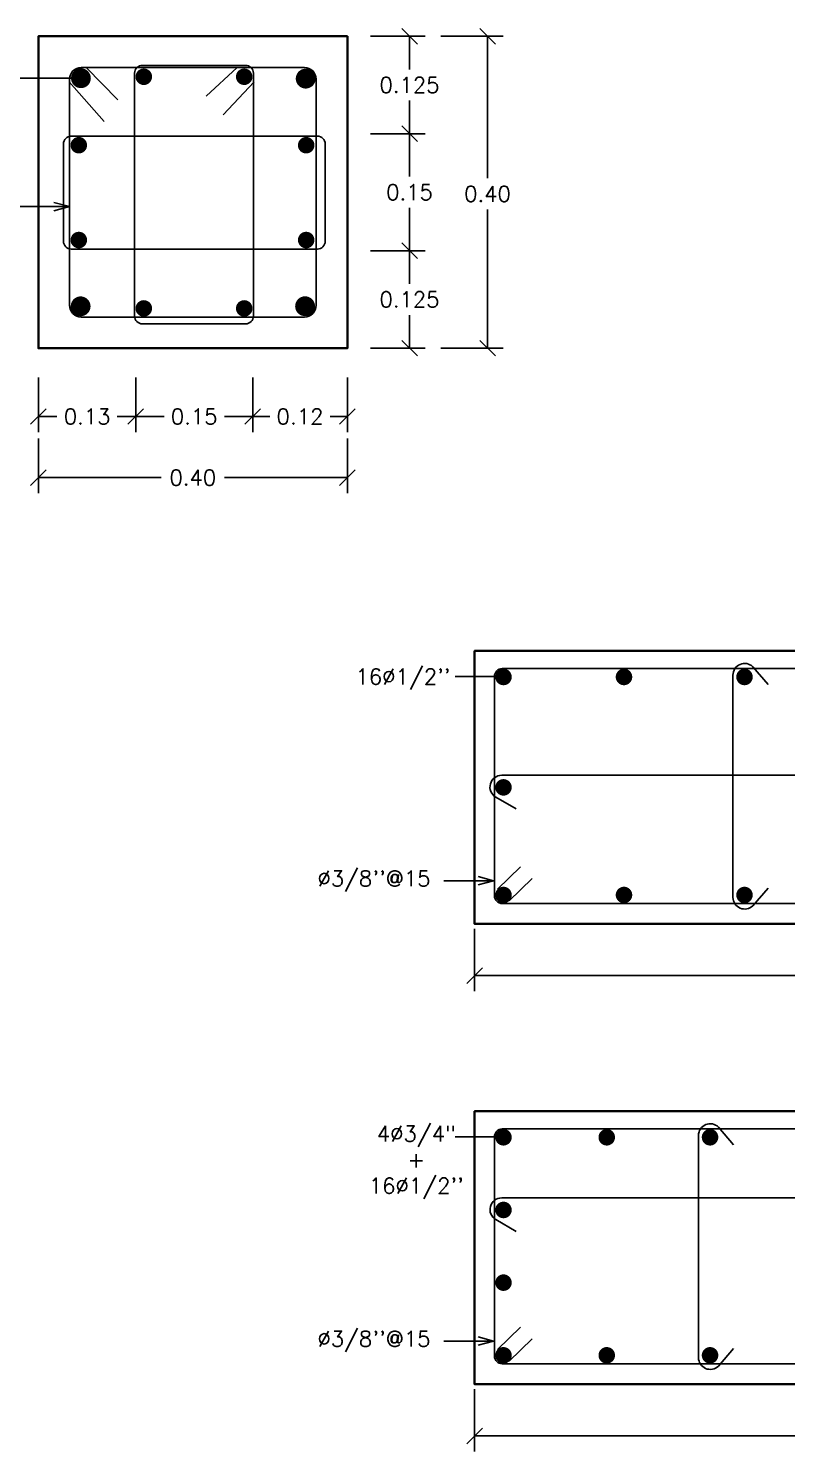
# Model space of a CAD drawing. Header units: metres. Extents: x -25 to 234, y -25 to 53.
# Drawn here: x 30.048 to 31.021, y -17.438 to -15.613 of the extents above; entities that cross this region are included whole.
import ezdxf

# ---------------------------------------------------------------- set-up
doc = ezdxf.new("R2010")
doc.units = ezdxf.units.M
doc.header["$LTSCALE"] = 0.1
doc.header["$MEASUREMENT"] = 0
doc.header["$PDMODE"] = 66
doc.linetypes.add('CONTINUA', pattern=[0])
for name, color, linetype in [('ACERO', 5, 'Continuous'), ('DIMTEXTO', 4, 'Continuous'), ('MUROS', 7, 'Continuous')]:
    doc.layers.add(name, color=color, linetype=linetype)
doc.layers.add('COLUMNAS', color=7, linetype='Continuous', lineweight=40)
doc.styles.add('SMPLEX', font='simplex.shx')
doc.dimstyles.new('D-10', dxfattribs={"dimscale": 0.1, "dimtxt": 0.2, "dimasz": 0.2, "dimexe": 0.2, "dimexo": 0.2, "dimgap": 0.1, "dimtad": 0, "dimtih": 1, "dimtoh": 1, "dimzin": 0, "dimdsep": 46, "dimtxsty": 'SMPLEX', "dimblk1": 'OBLIQUE', "dimblk2": 'OBLIQUE', "dimsah": 1, "dimcen": 0.2, "dimclrd": 4, "dimclre": 4, "dimclrt": 4, "dimadec": 0, "dimazin": 0, "dimtfac": 1, "dimtmove": 0, "dimatfit": 3, "dimldrblk": 'OPEN30', "dimfxl": 0.5, "dimfxlon": 1, "dimtolj": 1, "dimtzin": 0, "dimarcsym": 0})
doc.dimstyles.new('DIM-10', dxfattribs={"dimscale": 0.1, "dimtxt": 0.2, "dimasz": 0.2, "dimexe": 0.2, "dimexo": 0.2, "dimgap": 0.1, "dimtad": 0, "dimtih": 1, "dimtoh": 1, "dimzin": 0, "dimdsep": 46, "dimtxsty": 'SMPLEX', "dimblk": 'OBLIQUE', "dimcen": 0.2, "dimclrd": 4, "dimclre": 4, "dimclrt": 4, "dimadec": 0, "dimazin": 0, "dimtfac": 1, "dimtmove": 0, "dimatfit": 3, "dimldrblk": 'OPEN30', "dimfxl": 0.6, "dimfxlon": 1, "dimtolj": 1, "dimtzin": 0, "dimarcsym": 0})

# ---------------------------------------------------------------- blocks, each defined once
blk = doc.blocks.new('_Oblique')
at = {"color": 0, "linetype": 'ByBlock', "lineweight": -2}
blk.add_line((-0.5, -0.5), (0.5, 0.5), dxfattribs=at)
blk = doc.blocks.new('*D150')
at = {"layer": 'Defpoints', "color": 0, "transparency": 16777216}
for p in [(30.5422, -15.6235), (30.6372, -15.6235), (30.5422, -16.0235)]:
    blk.add_point(p, dxfattribs=at)
at = {"layer": 'MUROS', "color": 4, "lineweight": -2, "transparency": 16777216}
for p, q in [((30.5772, -15.6235), (30.6572, -15.6235)), ((30.6372, -15.6235), (30.6372, -15.8056)), ((30.6372, -16.0235), (30.6372, -15.8456)), ((30.5772, -16.0235), (30.6572, -16.0235))]:
    blk.add_line(p, q, dxfattribs=at)
at = {"layer": 'MUROS', "color": 4, "lineweight": -2, "transparency": 16777216, "xscale": 0.02, "yscale": 0.02, "zscale": 0.02}
for p, rotation in [((30.6372, -15.6235), 90), ((30.6372, -16.0235), 270)]:
    blk.add_blockref('_Oblique', p, dxfattribs=dict(at, rotation=rotation))
at = {"layer": 'MUROS', "color": 4, "lineweight": -3, "transparency": 16777216, "insert": (30.6372, -15.8256), "char_height": 0.02, "attachment_point": 5, "style": 'SMPLEX'}
blk.add_mtext('\\A1;0.40', dxfattribs=at)
blk = doc.blocks.new('_Open30')
at = {"layer": 'DIMTEXTO', "color": 0, "lineweight": -2}
for p, q in [((-1, 0.268), (0, 0)), ((0, 0), (-1, -0.268)), ((0, 0), (-1, 0))]:
    blk.add_line(p, q, dxfattribs=at)
blk = doc.blocks.new('*D151')
at = {"layer": 'Defpoints', "color": 0, "linetype": 'CONTINUA', "transparency": 16777216}
for p in [(30.0609, -16.066), (30.4573, -16.066), (30.4573, -16.1895)]:
    blk.add_point(p, dxfattribs=at)
at = {"layer": 'DIMTEXTO', "color": 4, "linetype": 'CONTINUA', "lineweight": -2, "transparency": 16777216}
for p, q in [((30.0609, -16.1395), (30.0609, -16.2095)), ((30.4573, -16.1395), (30.4573, -16.2095)), ((30.0609, -16.1895), (30.2186, -16.1895)), ((30.4573, -16.1895), (30.2996, -16.1895))]:
    blk.add_line(p, q, dxfattribs=at)
at = {"layer": 'DIMTEXTO', "color": 4, "linetype": 'CONTINUA', "lineweight": -2, "transparency": 16777216, "xscale": 0.02, "yscale": 0.02, "zscale": 0.02, "rotation": 180}
blk.add_blockref('_Oblique', (30.0609, -16.1895), dxfattribs=at)
at = {"layer": 'DIMTEXTO', "color": 4, "linetype": 'CONTINUA', "lineweight": -2, "transparency": 16777216, "xscale": 0.02, "yscale": 0.02, "zscale": 0.02}
blk.add_blockref('_Oblique', (30.4573, -16.1895), dxfattribs=at)
at = {"layer": 'DIMTEXTO', "color": 4, "linetype": 'CONTINUA', "transparency": 16777216, "insert": (30.2591, -16.1895), "char_height": 0.02, "attachment_point": 5, "style": 'SMPLEX'}
blk.add_mtext('\\A1;0.40', dxfattribs=at)
blk = doc.blocks.new('*D156')
at = {"layer": 'Defpoints', "color": 0, "linetype": 'CONTINUA', "transparency": 16777216}
for p in [(30.0609, -16.0235), (30.1859, -16.0235), (30.1859, -16.1111)]:
    blk.add_point(p, dxfattribs=at)
at = {"layer": 'DIMTEXTO', "color": 4, "linetype": 'CONTINUA', "lineweight": -2, "transparency": 16777216}
for p, q in [((30.0609, -16.0611), (30.0609, -16.1311)), ((30.1859, -16.0611), (30.1859, -16.1311)), ((30.0609, -16.1111), (30.0848, -16.1111)), ((30.1859, -16.1111), (30.162, -16.1111))]:
    blk.add_line(p, q, dxfattribs=at)
at = {"layer": 'DIMTEXTO', "color": 4, "linetype": 'CONTINUA', "lineweight": -2, "transparency": 16777216, "xscale": 0.02, "yscale": 0.02, "zscale": 0.02, "rotation": 180}
blk.add_blockref('_Oblique', (30.0609, -16.1111), dxfattribs=at)
at = {"layer": 'DIMTEXTO', "color": 4, "linetype": 'CONTINUA', "lineweight": -2, "transparency": 16777216, "xscale": 0.02, "yscale": 0.02, "zscale": 0.02}
blk.add_blockref('_Oblique', (30.1859, -16.1111), dxfattribs=at)
at = {"layer": 'DIMTEXTO', "color": 4, "linetype": 'CONTINUA', "transparency": 16777216, "insert": (30.1234, -16.1111), "char_height": 0.02, "attachment_point": 5, "style": 'SMPLEX'}
blk.add_mtext('\\A1;0.13', dxfattribs=at)
blk = doc.blocks.new('*D152')
at = {"layer": 'Defpoints', "color": 0, "linetype": 'CONTINUA', "transparency": 16777216}
for p in [(30.1859, -16.0235), (30.3359, -16.0235), (30.3359, -16.1111)]:
    blk.add_point(p, dxfattribs=at)
at = {"layer": 'DIMTEXTO', "color": 4, "linetype": 'CONTINUA', "lineweight": -2, "transparency": 16777216}
for p, q in [((30.1859, -16.0611), (30.1859, -16.1311)), ((30.3359, -16.0611), (30.3359, -16.1311)), ((30.1859, -16.1111), (30.2223, -16.1111)), ((30.3359, -16.1111), (30.2995, -16.1111))]:
    blk.add_line(p, q, dxfattribs=at)
at = {"layer": 'DIMTEXTO', "color": 4, "linetype": 'CONTINUA', "lineweight": -2, "transparency": 16777216, "xscale": 0.02, "yscale": 0.02, "zscale": 0.02, "rotation": 180}
blk.add_blockref('_Oblique', (30.1859, -16.1111), dxfattribs=at)
at = {"layer": 'DIMTEXTO', "color": 4, "linetype": 'CONTINUA', "lineweight": -2, "transparency": 16777216, "xscale": 0.02, "yscale": 0.02, "zscale": 0.02}
blk.add_blockref('_Oblique', (30.3359, -16.1111), dxfattribs=at)
at = {"layer": 'DIMTEXTO', "color": 4, "linetype": 'CONTINUA', "transparency": 16777216, "insert": (30.2609, -16.1111), "char_height": 0.02, "attachment_point": 5, "style": 'SMPLEX'}
blk.add_mtext('\\A1;0.15', dxfattribs=at)
blk = doc.blocks.new('*D153')
at = {"layer": 'Defpoints', "color": 0, "linetype": 'CONTINUA', "transparency": 16777216}
for p in [(30.3359, -16.0235), (30.4573, -16.0235), (30.4573, -16.1111)]:
    blk.add_point(p, dxfattribs=at)
at = {"layer": 'DIMTEXTO', "color": 4, "linetype": 'CONTINUA', "lineweight": -2, "transparency": 16777216}
for p, q in [((30.3359, -16.0611), (30.3359, -16.1311)), ((30.4573, -16.0611), (30.4573, -16.1311)), ((30.3359, -16.1111), (30.358, -16.1111)), ((30.4573, -16.1111), (30.4352, -16.1111))]:
    blk.add_line(p, q, dxfattribs=at)
at = {"layer": 'DIMTEXTO', "color": 4, "linetype": 'CONTINUA', "lineweight": -2, "transparency": 16777216, "xscale": 0.02, "yscale": 0.02, "zscale": 0.02, "rotation": 180}
blk.add_blockref('_Oblique', (30.3359, -16.1111), dxfattribs=at)
at = {"layer": 'DIMTEXTO', "color": 4, "linetype": 'CONTINUA', "lineweight": -2, "transparency": 16777216, "xscale": 0.02, "yscale": 0.02, "zscale": 0.02}
blk.add_blockref('_Oblique', (30.4573, -16.1111), dxfattribs=at)
at = {"layer": 'DIMTEXTO', "color": 4, "linetype": 'CONTINUA', "transparency": 16777216, "insert": (30.3966, -16.1111), "char_height": 0.02, "attachment_point": 5, "style": 'SMPLEX'}
blk.add_mtext('\\A1;0.12', dxfattribs=at)
blk = doc.blocks.new('*D157')
at = {"layer": 'Defpoints', "color": 0, "linetype": 'CONTINUA', "transparency": 16777216}
for p in [(30.4573, -15.6235), (30.4573, -15.7485), (30.5371, -15.7485)]:
    blk.add_point(p, dxfattribs=at)
at = {"layer": 'DIMTEXTO', "color": 4, "linetype": 'CONTINUA', "lineweight": -2, "transparency": 16777216}
for p, q in [((30.4871, -15.6235), (30.5571, -15.6235)), ((30.5371, -15.6235), (30.5371, -15.666)), ((30.5371, -15.7485), (30.5371, -15.706)), ((30.4871, -15.7485), (30.5571, -15.7485))]:
    blk.add_line(p, q, dxfattribs=at)
at = {"layer": 'DIMTEXTO', "color": 4, "linetype": 'CONTINUA', "lineweight": -2, "transparency": 16777216, "xscale": 0.02, "yscale": 0.02, "zscale": 0.02}
for p, rotation in [((30.5371, -15.6235), 90), ((30.5371, -15.7485), 270)]:
    blk.add_blockref('_Oblique', p, dxfattribs=dict(at, rotation=rotation))
at = {"layer": 'DIMTEXTO', "color": 4, "linetype": 'CONTINUA', "transparency": 16777216, "insert": (30.5371, -15.686), "char_height": 0.02, "attachment_point": 5, "style": 'SMPLEX'}
blk.add_mtext('\\A1;0.125', dxfattribs=at)
blk = doc.blocks.new('*D154')
at = {"layer": 'Defpoints', "color": 0, "linetype": 'CONTINUA', "transparency": 16777216}
for p in [(30.4573, -15.7485), (30.4573, -15.8985), (30.5371, -15.8985)]:
    blk.add_point(p, dxfattribs=at)
at = {"layer": 'DIMTEXTO', "color": 4, "linetype": 'CONTINUA', "lineweight": -2, "transparency": 16777216}
for p, q in [((30.4871, -15.7485), (30.5571, -15.7485)), ((30.5371, -15.7485), (30.5371, -15.8035)), ((30.5371, -15.8985), (30.5371, -15.8435)), ((30.4871, -15.8985), (30.5571, -15.8985))]:
    blk.add_line(p, q, dxfattribs=at)
at = {"layer": 'DIMTEXTO', "color": 4, "linetype": 'CONTINUA', "lineweight": -2, "transparency": 16777216, "xscale": 0.02, "yscale": 0.02, "zscale": 0.02}
for p, rotation in [((30.5371, -15.7485), 90), ((30.5371, -15.8985), 270)]:
    blk.add_blockref('_Oblique', p, dxfattribs=dict(at, rotation=rotation))
at = {"layer": 'DIMTEXTO', "color": 4, "linetype": 'CONTINUA', "transparency": 16777216, "insert": (30.5371, -15.8235), "char_height": 0.02, "attachment_point": 5, "style": 'SMPLEX'}
blk.add_mtext('\\A1;0.15', dxfattribs=at)
blk = doc.blocks.new('*D155')
at = {"layer": 'Defpoints', "color": 0, "linetype": 'CONTINUA', "transparency": 16777216}
for p in [(30.4573, -15.8985), (30.4573, -16.0235), (30.5371, -16.0235)]:
    blk.add_point(p, dxfattribs=at)
at = {"layer": 'DIMTEXTO', "color": 4, "linetype": 'CONTINUA', "lineweight": -2, "transparency": 16777216}
for p, q in [((30.4871, -15.8985), (30.5571, -15.8985)), ((30.5371, -15.8985), (30.5371, -15.941)), ((30.5371, -16.0235), (30.5371, -15.981)), ((30.4871, -16.0235), (30.5571, -16.0235))]:
    blk.add_line(p, q, dxfattribs=at)
at = {"layer": 'DIMTEXTO', "color": 4, "linetype": 'CONTINUA', "lineweight": -2, "transparency": 16777216, "xscale": 0.02, "yscale": 0.02, "zscale": 0.02}
for p, rotation in [((30.5371, -15.8985), 90), ((30.5371, -16.0235), 270)]:
    blk.add_blockref('_Oblique', p, dxfattribs=dict(at, rotation=rotation))
at = {"layer": 'DIMTEXTO', "color": 4, "linetype": 'CONTINUA', "transparency": 16777216, "insert": (30.5371, -15.961), "char_height": 0.02, "attachment_point": 5, "style": 'SMPLEX'}
blk.add_mtext('\\A1;0.125', dxfattribs=at)
blk = doc.blocks.new('*D213')
at = {"layer": 'Defpoints', "color": 0, "transparency": 16777216}
for p in [(30.6206, -16.4117), (31.6206, -16.4117), (30.6206, -16.8281)]:
    blk.add_point(p, dxfattribs=at)
at = {"layer": 'MUROS', "color": 4, "lineweight": -2, "transparency": 16777216}
for p, q in [((30.6206, -16.7681), (30.6206, -16.8481)), ((31.6206, -16.7681), (31.6206, -16.8481)), ((30.6206, -16.8281), (31.082, -16.8281)), ((31.6206, -16.8281), (31.1592, -16.8281))]:
    blk.add_line(p, q, dxfattribs=at)
at = {"layer": 'MUROS', "color": 4, "lineweight": -2, "transparency": 16777216, "xscale": 0.02, "yscale": 0.02, "zscale": 0.02, "rotation": 180}
blk.add_blockref('_Oblique', (30.6206, -16.8281), dxfattribs=at)
at = {"layer": 'MUROS', "color": 4, "lineweight": -2, "transparency": 16777216, "xscale": 0.02, "yscale": 0.02, "zscale": 0.02}
blk.add_blockref('_Oblique', (31.6206, -16.8281), dxfattribs=at)
at = {"layer": 'MUROS', "color": 4, "lineweight": -3, "transparency": 16777216, "insert": (31.1206, -16.8281), "char_height": 0.02, "attachment_point": 5, "style": 'SMPLEX'}
blk.add_mtext('\\A1;1.00', dxfattribs=at)
blk = doc.blocks.new('*D250')
at = {"layer": 'Defpoints', "color": 0, "transparency": 16777216}
for p in [(30.6206, -17.002), (31.6206, -17.002), (30.6206, -17.4184)]:
    blk.add_point(p, dxfattribs=at)
at = {"layer": 'MUROS', "color": 4, "lineweight": -2, "transparency": 16777216}
for p, q in [((30.6206, -17.3584), (30.6206, -17.4384)), ((31.6206, -17.3584), (31.6206, -17.4384)), ((30.6206, -17.4184), (31.082, -17.4184)), ((31.6206, -17.4184), (31.1592, -17.4184))]:
    blk.add_line(p, q, dxfattribs=at)
at = {"layer": 'MUROS', "color": 4, "lineweight": -2, "transparency": 16777216, "xscale": 0.02, "yscale": 0.02, "zscale": 0.02, "rotation": 180}
blk.add_blockref('_Oblique', (30.6206, -17.4184), dxfattribs=at)
at = {"layer": 'MUROS', "color": 4, "lineweight": -2, "transparency": 16777216, "xscale": 0.02, "yscale": 0.02, "zscale": 0.02}
blk.add_blockref('_Oblique', (31.6206, -17.4184), dxfattribs=at)
at = {"layer": 'MUROS', "color": 4, "lineweight": -3, "transparency": 16777216, "insert": (31.1206, -17.4184), "char_height": 0.02, "attachment_point": 5, "style": 'SMPLEX'}
blk.add_mtext('\\A1;1.00', dxfattribs=at)

msp = doc.modelspace()

# ---------------------------------------------------------------- linework, layer by layer
at = {"layer": 'ACERO'}
for p, q in [((30.1222, -15.6634), (30.1628, -15.7051)), ((30.3161, -15.6634), (30.2764, -15.7002)), ((30.1006, -15.6818), (30.1455, -15.7326)), ((30.3377, -15.6818), (30.298, -15.7241)), ((30.65, -16.7174), (30.6796, -16.6886)), ((30.6649, -16.7322), (30.6945, -16.7035)), ((30.65, -17.3076), (30.6796, -17.2789)), ((30.6649, -17.3225), (30.6945, -17.2938))]:
    msp.add_line(p, q, dxfattribs=at)
for points in [[(30.4173, -15.6785), (30.4173, -15.9685, -0.414214), (30.4023, -15.9835), (30.1159, -15.9835, -0.414214), (30.1009, -15.9685), (30.1009, -15.6785, -0.414214), (30.1159, -15.6635), (30.3573, -15.6635), (30.4023, -15.6635, -0.414214)], [(30.1944, -15.6608), (30.3268, -15.6608, -0.414214), (30.3368, -15.6708), (30.3368, -15.9823, -0.414214), (30.3268, -15.9923), (30.1944, -15.9923, -0.414214), (30.1844, -15.9823), (30.1844, -15.6708, -0.414214)], [(30.1031, -15.7516), (30.4189, -15.7516, -0.414214), (30.4289, -15.7616), (30.4289, -15.8864, -0.414214), (30.4189, -15.8964), (30.1031, -15.8964, -0.414214), (30.0931, -15.8864), (30.0931, -15.7616, -0.414214)], [(30.6461, -16.7257), (30.6461, -16.4444, -0.414214), (30.6561, -16.4344), (31.5866, -16.4344, -0.414214), (31.5966, -16.4444), (31.5966, -16.7257, -0.414214), (31.5866, -16.7357), (30.6561, -16.7357, -0.414214)], [(30.6461, -17.3159), (30.6461, -17.0347, -0.414214), (30.6561, -17.0247), (31.5866, -17.0247, -0.414214), (31.5966, -17.0347), (31.5966, -17.3159, -0.414214), (31.5866, -17.3259), (30.6561, -17.3259, -0.414214)]]:
    msp.add_lwpolyline(points, format="xyb", close=True, dxfattribs=at)
for points, const_width in [([(30.1219, -15.6773, -1), (30.1092, -15.6773, -1)], 0.0127), ([(30.2015, -15.6754, -1), (30.1909, -15.6754, -1)], 0.0106), ([(30.3197, -15.6754, 1), (30.3303, -15.6754, 1)], 0.0106), ([(30.4103, -15.6778, -1), (30.3975, -15.6778, -1)], 0.0127), ([(30.1181, -15.7632, -1), (30.1075, -15.7632, -1)], 0.0106), ([(30.3992, -15.7632, 1), (30.4098, -15.7632, 1)], 0.0106), ([(30.1181, -15.8848, 1), (30.1075, -15.8848, 1)], 0.0106), ([(30.3992, -15.8848, -1), (30.4098, -15.8848, -1)], 0.0106), ([(30.1215, -15.9698, -1), (30.1088, -15.9698, -1)], 0.0127), ([(30.2015, -15.9725, 1), (30.1909, -15.9725, 1)], 0.0106), ([(30.3197, -15.9725, -1), (30.3303, -15.9725, -1)], 0.0106), ([(30.4095, -15.9697, -1), (30.3967, -15.9697, -1)], 0.0127), ([(30.6576, -16.4504, 1), (30.6576, -16.4398, 1)], 0.0106), ([(30.8122, -16.4504, 1), (30.8122, -16.4398, 1)], 0.0106), ([(30.9668, -16.4504, 1), (30.9668, -16.4398, 1)], 0.0106), ([(30.6576, -16.592, 1), (30.6576, -16.5814, 1)], 0.0106), ([(30.6576, -16.73, 1), (30.6576, -16.7194, 1)], 0.0106), ([(30.8122, -16.73, 1), (30.8122, -16.7194, 1)], 0.0106), ([(30.9668, -16.73, 1), (30.9668, -16.7194, 1)], 0.0106), ([(30.6576, -17.0407, 1), (30.6576, -17.0301, 1)], 0.0106), ([(30.7901, -17.0407, 1), (30.7901, -17.0301, 1)], 0.0106), ([(30.9226, -17.0407, 1), (30.9226, -17.0301, 1)], 0.0106), ([(30.6576, -17.1339, 1), (30.6576, -17.1233, 1)], 0.0106), ([(30.6576, -17.2271, 1), (30.6576, -17.2165, 1)], 0.0106), ([(30.6576, -17.3203, 1), (30.6576, -17.3097, 1)], 0.0106), ([(30.7901, -17.3203, 1), (30.7901, -17.3097, 1)], 0.0106), ([(30.9226, -17.3203, 1), (30.9226, -17.3097, 1)], 0.0106)]:
    msp.add_lwpolyline(points, format="xyb", close=True, dxfattribs=dict(at, const_width=const_width))
at = {"layer": 'ACERO', "linetype": 'CONTINUA'}
for points in [[(30.997, -16.4547), (30.9774, -16.432, 0.663284), (30.952, -16.4427), (30.952, -16.7277, 0.663284), (30.9774, -16.7385), (30.997, -16.7158)], [(30.6737, -16.6144), (30.6477, -16.5992, -0.765011), (30.6553, -16.5712), (31.5894, -16.5712, -0.765011), (31.5969, -16.5992), (31.571, -16.6144)], [(30.9529, -17.045), (30.9333, -17.0223, 0.663284), (30.9078, -17.033), (30.9078, -17.318, 0.663284), (30.9333, -17.3288), (30.9529, -17.3061)], [(30.6737, -17.1562), (30.6477, -17.141, -0.765011), (30.6553, -17.1131), (31.5894, -17.1131, -0.765011), (31.5969, -17.141), (31.571, -17.1562)]]:
    msp.add_lwpolyline(points, format="xyb", dxfattribs=at)
at = {"layer": 'COLUMNAS', "color": 1}
for points in [[(30.4573, -15.6235), (30.4573, -16.0235), (30.0609, -16.0235), (30.0609, -15.6235), (30.3573, -15.6235), (30.3573, -15.6235)], [(31.6206, -16.7617), (31.6206, -16.4117), (30.6206, -16.4117), (30.6206, -16.7617)], [(31.6206, -17.352), (31.6206, -17.002), (30.6206, -17.002), (30.6206, -17.352)]]:
    msp.add_lwpolyline(points, close=True, dxfattribs=at)
at = {"layer": 'DIMTEXTO', "linetype": 'CONTINUA'}
msp.add_line((30.1156, -15.6773), (30.0249, -15.6773), dxfattribs=at)
at = {"layer": 'DIMTEXTO', "lineweight": -3}
for p, q in [((30.6561, -16.4444), (30.5955, -16.4444)), ((30.6561, -17.0347), (30.5955, -17.0347))]:
    msp.add_line(p, q, dxfattribs=at)

# ---------------------------------------------------------------- texts
at = {"layer": 'DIMTEXTO', "color": 4, "char_height": 0.02, "attachment_point": 5, "style": 'SMPLEX'}
for s, insert in [("16%%C1/2''", (30.5287, -16.448)), ("%%C3/8''@15", (30.4915, -16.7069)), ('4%%C3/4"\\P+\\P16%%C1/2\'\'', (30.5458, -17.0676)), ("%%C3/8''@15", (30.4915, -17.2972))]:
    msp.add_mtext(s, dxfattribs=dict(at, insert=insert))

# ---------------------------------------------------------------- dimensions: what is measured, and where the dimension line sits
at = {"layer": 'DIMTEXTO', "linetype": 'CONTINUA'}
for base, p1, p2, picture, middle in [((30.5371, -15.7485), (30.4573, -15.6235), (30.4573, -15.7485), '*D157', (30.5371, -15.686)), ((30.5371, -16.0235), (30.4573, -15.8985), (30.4573, -16.0235), '*D155', (30.5371, -15.961))]:
    dim = msp.add_linear_dim(base=base, p1=p1, p2=p2, angle=90, dimstyle='D-10', override={"dimdec": 3}, dxfattribs=at)
    dim.commit()
    dim.dimension.update_dxf_attribs({"geometry": picture, "text_midpoint": middle})
dim = msp.add_linear_dim(base=(30.5371, -15.8985), p1=(30.4573, -15.7485), p2=(30.4573, -15.8985), angle=90, dimstyle='D-10', dxfattribs=at)
dim.commit()
dim.dimension.update_dxf_attribs({"geometry": '*D154', "text_midpoint": (30.5371, -15.8235)})
for base, p1, p2, picture, middle in [((30.1859097379, -16.1110718779), (30.0609097379, -16.0234808838), (30.1859097379, -16.0234808838), '*D156', (30.1234097379, -16.1110718779)), ((30.3359, -16.1111), (30.1859, -16.0235), (30.3359, -16.0235), '*D152', (30.2609, -16.1111)), ((30.4573, -16.1111), (30.3359, -16.0235), (30.4573, -16.0235), '*D153', (30.3966, -16.1111)), ((30.4573, -16.1895), (30.0609, -16.066), (30.4573, -16.066), '*D151', (30.2591, -16.1895))]:
    dim = msp.add_linear_dim(base=base, p1=p1, p2=p2, dimstyle='D-10', dxfattribs=at)
    dim.commit()
    dim.dimension.update_dxf_attribs({"geometry": picture, "text_midpoint": middle})
at = {"layer": 'MUROS', "lineweight": -3}
dim = msp.add_linear_dim(base=(30.6372, -15.6235), p1=(30.5422, -16.0235), p2=(30.5422, -15.6235), angle=90, dimstyle='DIM-10', dxfattribs=at)
dim.commit()
dim.dimension.update_dxf_attribs({"geometry": '*D150', "text_midpoint": (30.6372, -15.8256), "dimtype": 160})
for base, p1, p2, picture, middle in [((30.6206, -16.8281), (31.6206, -16.4117), (30.6206, -16.4117), '*D213', (31.1206, -16.8281)), ((30.6206, -17.4184), (31.6206, -17.002), (30.6206, -17.002), '*D250', (31.1206, -17.4184))]:
    dim = msp.add_linear_dim(base=base, p1=p1, p2=p2, angle=180, dimstyle='DIM-10', dxfattribs=at)
    dim.commit()
    dim.dimension.update_dxf_attribs({"geometry": picture, "text_midpoint": middle})

# ---------------------------------------------------------------- leaders
at = {"layer": 'DIMTEXTO'}
msp.add_leader([(30.1009, -15.8419), (29.9967, -15.8419)], dimstyle='D-10', override={"dimgap": 0.1, "dimtad": 0}, dxfattribs=at)
for points in [[(30.645, -16.7064), (30.5811, -16.7064)], [(30.645, -17.2967), (30.5811, -17.2967)]]:
    msp.add_leader(points, dimstyle='D-10', dxfattribs=at)

doc.saveas('drawing.dxf')
